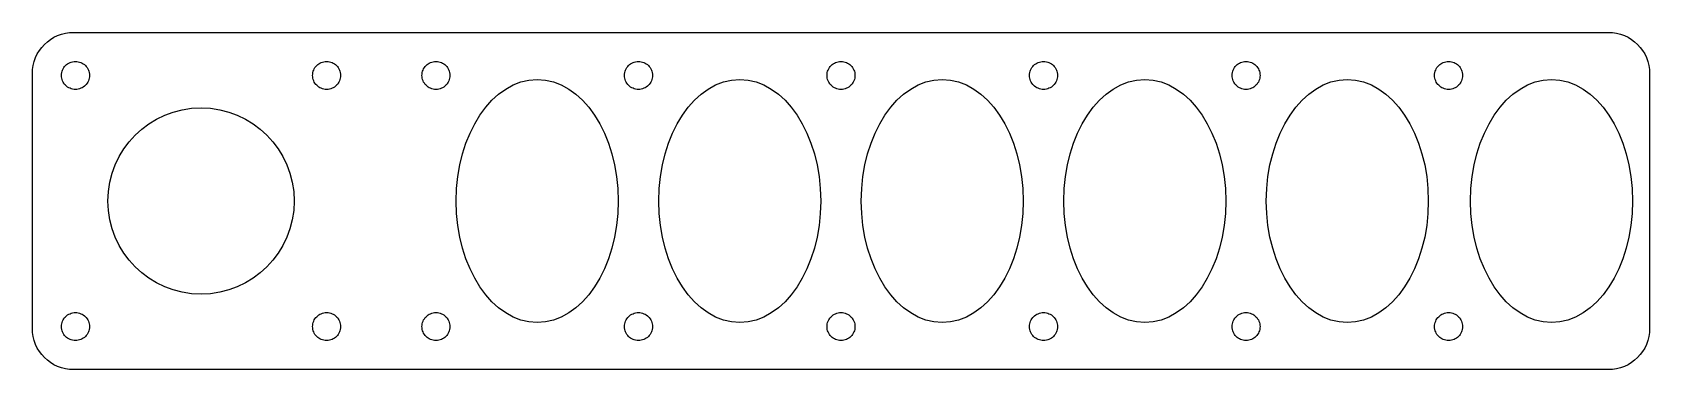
# Model space of a CAD drawing. Extents: x 0 to 200, y 0 to 42.
import ezdxf

# ---------------------------------------------------------------- set-up
doc = ezdxf.new("R2010")
doc.units = 0
doc.layers.add('Layer_1', color=7, linetype='CONTINUOUS')

msp = doc.modelspace()

# ---------------------------------------------------------------- linework, layer by layer
at = {"layer": 'Layer_1', "color": 7}
for points in [[(5.284757, 41.821277), (17.124163, 41.821277), (28.963569, 41.821277), (40.802975, 41.821277), (52.642381, 41.821277), (64.481786, 41.821277), (76.321192, 41.821277), (88.160598, 41.821277), (100.000003, 41.821277), (111.839409, 41.821277), (123.678817, 41.821277), (135.518223, 41.821277), (147.357629, 41.821277), (159.197034, 41.821277), (171.03644, 41.821277), (182.875846, 41.821277), (194.715251, 41.821277), (195.238757, 41.795002), (195.74681, 41.717891), (196.236881, 41.592463), (196.706445, 41.421241), (197.152971, 41.206761), (197.573931, 40.951547), (197.966798, 40.658126), (198.329045, 40.32903), (198.658141, 39.966781), (198.951562, 39.573913), (199.206776, 39.152954), (199.421259, 38.706427), (199.592478, 38.236863), (199.717908, 37.746793), (199.795017, 37.238739), (199.821292, 36.715234), (199.821292, 34.750829), (199.821292, 32.786424), (199.821292, 30.822016), (199.821292, 28.857611), (199.821292, 26.893206), (199.821292, 24.928801), (199.821292, 22.964393), (199.821292, 20.999988), (199.821292, 19.035586), (199.821292, 17.071181), (199.821292, 15.106779), (199.821292, 13.142374), (199.821292, 11.177966), (199.821292, 9.213559), (199.821292, 7.249151), (199.821292, 5.284743), (199.795017, 4.761249), (199.717906, 4.253193), (199.592478, 3.763114), (199.421259, 3.293552), (199.206779, 2.84702), (198.951562, 2.426058), (198.658144, 2.033204), (198.329045, 1.670944), (197.966804, 1.341845), (197.573937, 1.048446), (197.152974, 0.793233), (196.706445, 0.578744), (196.236881, 0.40752), (195.74681, 0.2821), (195.238757, 0.204997), (194.715251, 0.17875), (182.875846, 0.17875), (171.03644, 0.17875), (159.197034, 0.17875), (147.357629, 0.17875), (135.518223, 0.17875), (123.678817, 0.17875), (111.839409, 0.17875), (100.000003, 0.17875), (88.160598, 0.17875), (76.321192, 0.17875), (64.481786, 0.17875), (52.642381, 0.17875), (40.802975, 0.17875), (28.963569, 0.17875), (17.124163, 0.17875), (5.284757, 0.17875), (4.761251, 0.204997), (4.253199, 0.2821), (3.763127, 0.40752), (3.293564, 0.578744), (2.847038, 0.793233), (2.426077, 1.048446), (2.033209, 1.341873), (1.670962, 1.670944), (1.341859, 2.033176), (1.04844, 2.426058), (0.793229, 2.84702), (0.57875, 3.293552), (0.407531, 3.763114), (0.282101, 4.253193), (0.20499, 4.761249), (0.178724, 5.284743), (0.178724, 7.249151), (0.178724, 9.213559), (0.178724, 11.177966), (0.178724, 13.142374), (0.178724, 15.106776), (0.178724, 17.071181), (0.178724, 19.035586), (0.178724, 20.999988), (0.178724, 22.964393), (0.178724, 24.928798), (0.178724, 26.893206), (0.178724, 28.857611), (0.178724, 30.822016), (0.178724, 32.786421), (0.178724, 34.750829), (0.178724, 36.715234), (0.20499, 37.238739), (0.282101, 37.746793), (0.407531, 38.236863), (0.57875, 38.706427), (0.793231, 39.152954), (1.048445, 39.573913), (1.341865, 39.966784), (1.670962, 40.32903), (2.033209, 40.658126), (2.426077, 40.951547), (2.847038, 41.206761), (3.293564, 41.421241), (3.763127, 41.59246), (4.253199, 41.717891), (4.761252, 41.795002), (5.284757, 41.821277)], [(7.226073, 36.5), (7.217161, 36.323521), (7.191004, 36.152135), (7.148471, 35.986717), (7.090429, 35.828133), (7.017745, 35.677249), (6.931286, 35.534935), (6.831921, 35.402056), (6.720517, 35.279482), (6.597942, 35.168077), (6.465063, 35.068713), (6.322748, 34.982254), (6.171865, 34.90957), (6.01328, 34.851528), (5.847863, 34.808995), (5.67648, 34.782833), (5.499999, 34.773914), (5.323518, 34.782833), (5.152135, 34.808995), (4.986717, 34.851528), (4.828133, 34.90957), (4.67725, 34.982254), (4.534935, 35.068713), (4.402056, 35.168077), (4.279481, 35.279482), (4.168077, 35.402056), (4.068712, 35.534935), (3.982253, 35.677249), (3.909569, 35.828133), (3.851526, 35.986717), (3.808993, 36.152135), (3.782837, 36.323521), (3.773924, 36.5), (3.782837, 36.676479), (3.808993, 36.847864), (3.851526, 37.01328), (3.909569, 37.171864), (3.982254, 37.322748), (4.068713, 37.465061), (4.168077, 37.597943), (4.279481, 37.720518), (4.402056, 37.831922), (4.534935, 37.931284), (4.67725, 38.017743), (4.828133, 38.090426), (4.986718, 38.148468), (5.152135, 38.191002), (5.323518, 38.217164), (5.499999, 38.226082), (5.676479, 38.217164), (5.847862, 38.191002), (6.01328, 38.148468), (6.171864, 38.090426), (6.322747, 38.017743), (6.465062, 37.931284), (6.597941, 37.831919), (6.720516, 37.720518), (6.83192, 37.597943), (6.931285, 37.465064), (7.017744, 37.322748), (7.090428, 37.171864), (7.14847, 37.01328), (7.191004, 36.847864), (7.21716, 36.676479), (7.226073, 36.5)], [(38.226071, 36.5), (38.217153, 36.323521), (38.190991, 36.152135), (38.148458, 35.986717), (38.090416, 35.828133), (38.017732, 35.677251), (37.931273, 35.534935), (37.831909, 35.402056), (37.720504, 35.279482), (37.597929, 35.168077), (37.465051, 35.068713), (37.322737, 34.982254), (37.171853, 34.90957), (37.013267, 34.851528), (36.847851, 34.808995), (36.676465, 34.782833), (36.499986, 34.773914), (36.323507, 34.782833), (36.152122, 34.808995), (35.986706, 34.851528), (35.828122, 34.90957), (35.677238, 34.982254), (35.534925, 35.068713), (35.402043, 35.168077), (35.279468, 35.279482), (35.168064, 35.402056), (35.068699, 35.534935), (34.98224, 35.677251), (34.909557, 35.828133), (34.851515, 35.986717), (34.808981, 36.152135), (34.782819, 36.323518), (34.773901, 36.5), (34.782819, 36.676479), (34.808981, 36.847861), (34.851515, 37.01328), (34.909557, 37.171864), (34.98224, 37.322745), (35.068699, 37.465061), (35.168064, 37.59794), (35.279468, 37.720515), (35.402043, 37.831919), (35.534922, 37.931284), (35.677235, 38.017743), (35.82812, 38.090426), (35.986703, 38.148468), (36.152122, 38.191002), (36.323504, 38.217164), (36.499983, 38.226082), (36.676463, 38.217164), (36.847848, 38.191002), (37.013267, 38.148471), (37.17185, 38.090429), (37.322732, 38.017746), (37.465048, 37.931287), (37.597927, 37.831922), (37.720501, 37.720518), (37.831906, 37.597943), (37.931271, 37.465061), (38.017729, 37.322748), (38.090413, 37.171864), (38.148455, 37.01328), (38.190988, 36.847864), (38.21715, 36.676479), (38.226071, 36.5)], [(51.726076, 36.5), (51.717157, 36.323521), (51.690995, 36.152135), (51.648462, 35.986717), (51.59042, 35.828133), (51.517736, 35.677251), (51.431277, 35.534935), (51.331913, 35.402056), (51.220508, 35.279482), (51.097934, 35.168077), (50.965055, 35.068713), (50.822741, 34.982254), (50.671857, 34.90957), (50.513271, 34.851528), (50.347855, 34.808995), (50.17647, 34.782833), (49.99999, 34.773914), (49.823511, 34.782833), (49.652126, 34.808995), (49.486707, 34.851528), (49.328124, 34.90957), (49.177242, 34.982254), (49.034926, 35.068713), (48.902047, 35.168077), (48.779472, 35.279482), (48.668068, 35.402056), (48.568703, 35.534935), (48.482244, 35.677249), (48.409561, 35.828133), (48.351519, 35.986719), (48.308985, 36.152135), (48.282823, 36.323521), (48.273905, 36.5), (48.282823, 36.676479), (48.308985, 36.847864), (48.351519, 37.01328), (48.409561, 37.171864), (48.482244, 37.322748), (48.568703, 37.465061), (48.668068, 37.597943), (48.779472, 37.720518), (48.902047, 37.831922), (49.034926, 37.931287), (49.177242, 38.017746), (49.328124, 38.090429), (49.486707, 38.148471), (49.652126, 38.191005), (49.823508, 38.217167), (49.99999, 38.226085), (50.17647, 38.217167), (50.347855, 38.191005), (50.513274, 38.148471), (50.671857, 38.090429), (50.822739, 38.017746), (50.965055, 37.931287), (51.097934, 37.831922), (51.220508, 37.720521), (51.331913, 37.597946), (51.431277, 37.465067), (51.517736, 37.322751), (51.59042, 37.171866), (51.648462, 37.013283), (51.690995, 36.847867), (51.717157, 36.676482), (51.726076, 36.5)], [(76.726068, 36.5), (76.71715, 36.323521), (76.690988, 36.152135), (76.648454, 35.986717), (76.590412, 35.828133), (76.517729, 35.677251), (76.43127, 35.534935), (76.331905, 35.402056), (76.220501, 35.279482), (76.097926, 35.168077), (75.965047, 35.068713), (75.822731, 34.982254), (75.671847, 34.90957), (75.513263, 34.851528), (75.347847, 34.808995), (75.176462, 34.782833), (74.999983, 34.773914), (74.823503, 34.782833), (74.652118, 34.808995), (74.486699, 34.851526), (74.328116, 34.909567), (74.177231, 34.982251), (74.034918, 35.06871), (73.902039, 35.168077), (73.779465, 35.279482), (73.66806, 35.402056), (73.568695, 35.534935), (73.482237, 35.677249), (73.409553, 35.828133), (73.351511, 35.986719), (73.308978, 36.152135), (73.282816, 36.323521), (73.273897, 36.5), (73.282816, 36.676479), (73.308978, 36.847864), (73.351511, 37.01328), (73.409553, 37.171864), (73.482237, 37.322748), (73.568695, 37.465061), (73.66806, 37.597943), (73.779465, 37.720518), (73.902039, 37.831922), (74.034918, 37.931287), (74.177234, 38.017746), (74.328116, 38.090429), (74.486699, 38.148471), (74.652118, 38.191005), (74.823501, 38.217167), (74.999983, 38.226085), (75.176462, 38.217167), (75.347844, 38.191005), (75.513263, 38.148471), (75.671847, 38.090429), (75.822728, 38.017746), (75.965044, 37.931287), (76.097923, 37.831922), (76.220498, 37.720518), (76.331902, 37.597943), (76.431267, 37.465064), (76.517726, 37.322751), (76.590409, 37.171866), (76.648451, 37.013283), (76.690985, 36.847864), (76.717147, 36.676482), (76.726068, 36.5)], [(101.726069, 36.5), (101.71715, 36.323521), (101.690988, 36.152135), (101.648455, 35.986717), (101.590413, 35.828133), (101.517729, 35.677251), (101.431271, 35.534935), (101.331906, 35.402056), (101.220501, 35.279482), (101.097927, 35.168077), (100.965048, 35.068713), (100.822735, 34.982254), (100.67185, 34.90957), (100.513264, 34.851528), (100.347848, 34.808995), (100.176463, 34.782833), (99.999983, 34.773914), (99.823504, 34.782833), (99.652119, 34.808995), (99.4867, 34.851528), (99.328117, 34.90957), (99.177235, 34.982254), (99.034919, 35.068713), (98.90204, 35.168077), (98.779465, 35.279482), (98.668061, 35.402056), (98.568696, 35.534935), (98.482237, 35.677249), (98.409554, 35.828133), (98.351512, 35.986719), (98.308978, 36.152135), (98.282816, 36.323521), (98.273898, 36.5), (98.282816, 36.676479), (98.308978, 36.847864), (98.351512, 37.01328), (98.409554, 37.171864), (98.482237, 37.322748), (98.568696, 37.465061), (98.668061, 37.597943), (98.779465, 37.720518), (98.90204, 37.831922), (99.034919, 37.931287), (99.177235, 38.017746), (99.328117, 38.090429), (99.4867, 38.148471), (99.652119, 38.191005), (99.823501, 38.217167), (99.999983, 38.226085), (100.176463, 38.217167), (100.347848, 38.191005), (100.513267, 38.148471), (100.67185, 38.090429), (100.822732, 38.017746), (100.965048, 37.931287), (101.097927, 37.831922), (101.220501, 37.720521), (101.331906, 37.597946), (101.431271, 37.465067), (101.517729, 37.322751), (101.590413, 37.171866), (101.648455, 37.013283), (101.690988, 36.847867), (101.71715, 36.676482), (101.726069, 36.5)], [(126.726067, 36.5), (126.717148, 36.323521), (126.690986, 36.152135), (126.648453, 35.986717), (126.590411, 35.828133), (126.517727, 35.677251), (126.431269, 35.534935), (126.331904, 35.402056), (126.220499, 35.279482), (126.097925, 35.168077), (125.965046, 35.068713), (125.822733, 34.982254), (125.671848, 34.90957), (125.513262, 34.851528), (125.347846, 34.808995), (125.176461, 34.782833), (124.999981, 34.773914), (124.823502, 34.782833), (124.652117, 34.808995), (124.486698, 34.851528), (124.328115, 34.90957), (124.177233, 34.982254), (124.034917, 35.068713), (123.902038, 35.168077), (123.779463, 35.279482), (123.668059, 35.402056), (123.568694, 35.534935), (123.482235, 35.677249), (123.409552, 35.828133), (123.35151, 35.986719), (123.308976, 36.152135), (123.282814, 36.323521), (123.273896, 36.5), (123.282814, 36.676479), (123.308976, 36.847864), (123.35151, 37.01328), (123.409552, 37.171864), (123.482235, 37.322748), (123.568694, 37.465061), (123.668059, 37.597943), (123.779463, 37.720518), (123.902038, 37.831922), (124.034917, 37.931287), (124.177233, 38.017746), (124.328115, 38.090429), (124.486698, 38.148471), (124.652117, 38.191005), (124.823499, 38.217167), (124.999981, 38.226085), (125.176461, 38.217167), (125.347846, 38.191005), (125.513265, 38.148471), (125.671848, 38.090429), (125.82273, 38.017746), (125.965046, 37.931287), (126.097925, 37.831922), (126.220499, 37.720521), (126.331904, 37.597946), (126.431269, 37.465067), (126.517727, 37.322751), (126.590411, 37.171866), (126.648453, 37.013283), (126.690986, 36.847867), (126.717148, 36.676482), (126.726067, 36.5)], [(151.726065, 36.5), (151.717146, 36.323521), (151.690984, 36.152135), (151.648451, 35.986717), (151.590409, 35.828133), (151.517725, 35.677251), (151.431267, 35.534935), (151.331902, 35.402056), (151.220497, 35.279482), (151.097923, 35.168077), (150.965044, 35.068713), (150.822731, 34.982254), (150.671846, 34.90957), (150.51326, 34.851528), (150.347844, 34.808995), (150.176459, 34.782833), (149.999979, 34.773914), (149.8235, 34.782833), (149.652115, 34.808995), (149.486699, 34.851528), (149.328116, 34.90957), (149.177231, 34.982254), (149.034918, 35.068713), (148.902036, 35.168077), (148.779461, 35.279482), (148.668057, 35.402056), (148.568692, 35.534935), (148.482233, 35.677251), (148.40955, 35.828133), (148.351508, 35.986717), (148.308974, 36.152135), (148.282812, 36.323518), (148.273894, 36.5), (148.282812, 36.676479), (148.308974, 36.847861), (148.351508, 37.01328), (148.40955, 37.171864), (148.482233, 37.322745), (148.568692, 37.465061), (148.668057, 37.59794), (148.779461, 37.720515), (148.902036, 37.831919), (149.034915, 37.931284), (149.177228, 38.017743), (149.328113, 38.090426), (149.486696, 38.148468), (149.652115, 38.191002), (149.823497, 38.217164), (149.999977, 38.226082), (150.176456, 38.217164), (150.347841, 38.191002), (150.51326, 38.148471), (150.671843, 38.090429), (150.822725, 38.017746), (150.965041, 37.931287), (151.09792, 37.831922), (151.220495, 37.720518), (151.331899, 37.597943), (151.431264, 37.465061), (151.517723, 37.322748), (151.590406, 37.171864), (151.648448, 37.01328), (151.690982, 36.847864), (151.717144, 36.676479), (151.726065, 36.5)], [(176.726054, 36.5), (176.717136, 36.323521), (176.690974, 36.152135), (176.64844, 35.986717), (176.590398, 35.828133), (176.517715, 35.677251), (176.431256, 35.534935), (176.331891, 35.402056), (176.220487, 35.279482), (176.097912, 35.168077), (175.965033, 35.068713), (175.82272, 34.982254), (175.671836, 34.90957), (175.513249, 34.851528), (175.347833, 34.808995), (175.176448, 34.782833), (174.999969, 34.773914), (174.82349, 34.782833), (174.652105, 34.808995), (174.486689, 34.851528), (174.328105, 34.90957), (174.177221, 34.982254), (174.034907, 35.068713), (173.902026, 35.168077), (173.779451, 35.279482), (173.668047, 35.402056), (173.568682, 35.534935), (173.482223, 35.677251), (173.409539, 35.828133), (173.351498, 35.986717), (173.308964, 36.152135), (173.282802, 36.323518), (173.273884, 36.5), (173.282802, 36.676479), (173.308964, 36.847861), (173.351498, 37.01328), (173.409539, 37.171864), (173.482223, 37.322745), (173.568682, 37.465061), (173.668047, 37.59794), (173.779451, 37.720515), (173.902026, 37.831919), (174.034904, 37.931284), (174.177218, 38.017743), (174.328102, 38.090426), (174.486686, 38.148468), (174.652105, 38.191002), (174.823487, 38.217164), (174.999966, 38.226082), (175.176445, 38.217164), (175.34783, 38.191002), (175.513249, 38.148471), (175.671833, 38.090429), (175.822714, 38.017746), (175.965031, 37.931287), (176.097909, 37.831922), (176.220484, 37.720518), (176.331888, 37.597943), (176.431253, 37.465061), (176.517712, 37.322748), (176.590396, 37.171864), (176.648437, 37.01328), (176.690971, 36.847864), (176.717133, 36.676479), (176.726054, 36.5)], [(72.500002, 20.999997), (72.448372, 19.466334), (72.296838, 17.976974), (72.050422, 16.539452), (71.714154, 15.161316), (71.293059, 13.850111), (70.792162, 12.613357), (70.216491, 11.458617), (69.571071, 10.393397), (68.860932, 9.425262), (68.091098, 8.561775), (67.266597, 7.810415), (66.392456, 7.178773), (65.473693, 6.674357), (64.515348, 6.304731), (63.522442, 6.077429), (62.500002, 5.999987), (61.477559, 6.077429), (60.484653, 6.304731), (59.526305, 6.674357), (58.607548, 7.178773), (57.73341, 7.810415), (56.908906, 8.561775), (56.139072, 9.425262), (55.42893, 10.393397), (54.783513, 11.458617), (54.207842, 12.613357), (53.706943, 13.850111), (53.285847, 15.161316), (52.949577, 16.539452), (52.703163, 17.976974), (52.551626, 19.466334), (52.499999, 20.999997), (52.551629, 22.53366), (52.703166, 24.02302), (52.949579, 25.460539), (53.28585, 26.838675), (53.706945, 28.149888), (54.207845, 29.386639), (54.783516, 30.541391), (55.428933, 31.606599), (56.139072, 32.574729), (56.908906, 33.438236), (57.733407, 34.189579), (58.607551, 34.821223), (59.526308, 35.325628), (60.484653, 35.695252), (61.477559, 35.922553), (62.500002, 35.999998), (63.522445, 35.922553), (64.515351, 35.695252), (65.473696, 35.325628), (66.392453, 34.821223), (67.266597, 34.189579), (68.091098, 33.438233), (68.86093, 32.574726), (69.571068, 31.606599), (70.216488, 30.541391), (70.792159, 29.386639), (71.293056, 28.149888), (71.714151, 26.838675), (72.050422, 25.460539), (72.296836, 24.02302), (72.448372, 22.53366), (72.500002, 20.999997)], [(97.5, 20.999997), (97.44837, 19.466334), (97.296836, 17.976974), (97.05042, 16.539452), (96.714152, 15.161316), (96.293057, 13.850111), (95.79216, 12.613357), (95.216489, 11.458617), (94.571069, 10.393397), (93.86093, 9.425262), (93.091096, 8.561775), (92.266595, 7.810415), (91.392454, 7.178773), (90.473691, 6.674357), (89.515346, 6.304731), (88.52244, 6.077429), (87.5, 5.999987), (86.477557, 6.077429), (85.484651, 6.304731), (84.526303, 6.674357), (83.607546, 7.178773), (82.733408, 7.810415), (81.908907, 8.561775), (81.139072, 9.425262), (80.428931, 10.393397), (79.783514, 11.458617), (79.207843, 12.613357), (78.706943, 13.850111), (78.285848, 15.161316), (77.949577, 16.539452), (77.703164, 17.976974), (77.551627, 19.466334), (77.5, 20.999997), (77.55163, 22.53366), (77.703166, 24.02302), (77.94958, 25.460539), (78.285851, 26.838675), (78.706946, 28.149888), (79.207845, 29.386639), (79.783517, 30.541391), (80.428933, 31.606599), (81.139072, 32.574726), (81.908904, 33.438233), (82.733408, 34.189579), (83.607549, 34.821223), (84.526306, 35.325628), (85.484651, 35.695252), (86.477557, 35.922553), (87.5, 35.999998), (88.522443, 35.922553), (89.515349, 35.695252), (90.473694, 35.325628), (91.392451, 34.821223), (92.266592, 34.189579), (93.091093, 33.438233), (93.860928, 32.574726), (94.571066, 31.606599), (95.216483, 30.541391), (95.792155, 29.386639), (96.293054, 28.149888), (96.714149, 26.838675), (97.05042, 25.460539), (97.296834, 24.02302), (97.44837, 22.53366), (97.5, 20.999997)], [(122.499998, 20.999997), (122.448368, 19.466334), (122.296834, 17.976974), (122.050418, 16.539452), (121.71415, 15.161316), (121.293055, 13.850111), (120.792158, 12.613357), (120.216487, 11.458617), (119.571067, 10.393397), (118.860928, 9.425262), (118.091094, 8.561775), (117.266593, 7.810415), (116.392452, 7.178773), (115.473689, 6.674357), (114.515344, 6.304731), (113.522438, 6.077429), (112.499998, 5.999987), (111.477555, 6.077429), (110.484649, 6.304731), (109.526301, 6.674357), (108.607544, 7.178773), (107.733406, 7.810415), (106.908905, 8.561775), (106.13907, 9.425262), (105.428929, 10.393397), (104.783512, 11.458617), (104.207841, 12.613357), (103.706941, 13.850111), (103.285846, 15.161316), (102.949575, 16.539452), (102.703162, 17.976974), (102.551625, 19.466334), (102.499998, 20.999997), (102.551628, 22.53366), (102.703164, 24.02302), (102.949578, 25.460539), (103.285849, 26.838675), (103.706944, 28.149888), (104.207843, 29.386639), (104.783515, 30.541391), (105.428931, 31.606599), (106.13907, 32.574726), (106.908902, 33.438233), (107.733406, 34.189579), (108.607547, 34.821223), (109.526304, 35.325628), (110.484649, 35.695252), (111.477555, 35.922553), (112.499998, 35.999998), (113.522441, 35.922553), (114.515347, 35.695252), (115.473692, 35.325628), (116.392449, 34.821223), (117.26659, 34.189579), (118.091091, 33.438233), (118.860926, 32.574726), (119.571064, 31.606599), (120.216481, 30.541391), (120.792153, 29.386639), (121.293052, 28.149888), (121.714147, 26.838675), (122.050418, 25.460539), (122.296832, 24.02302), (122.448368, 22.53366), (122.499998, 20.999997)], [(147.499996, 20.999997), (147.448366, 19.466334), (147.296832, 17.976974), (147.050416, 16.539452), (146.714148, 15.161316), (146.293053, 13.850111), (145.792156, 12.613357), (145.216485, 11.458617), (144.571065, 10.393397), (143.860926, 9.425262), (143.091092, 8.561775), (142.266591, 7.810415), (141.39245, 7.178773), (140.473687, 6.674357), (139.515342, 6.304731), (138.522436, 6.077429), (137.499996, 5.999987), (136.477553, 6.077429), (135.484647, 6.304731), (134.526299, 6.674357), (133.607542, 7.178773), (132.733404, 7.810415), (131.908903, 8.561775), (131.139068, 9.425262), (130.428927, 10.393397), (129.78351, 11.458617), (129.207839, 12.613357), (128.706939, 13.850111), (128.285844, 15.161316), (127.949573, 16.539452), (127.703159, 17.976974), (127.551623, 19.466334), (127.499996, 20.999997), (127.551626, 22.53366), (127.703162, 24.02302), (127.949576, 25.460539), (128.285847, 26.838675), (128.706942, 28.149888), (129.207841, 29.386639), (129.783513, 30.541391), (130.428929, 31.606599), (131.139068, 32.574726), (131.9089, 33.438233), (132.733404, 34.189579), (133.607545, 34.821223), (134.526302, 35.325628), (135.484647, 35.695252), (136.477553, 35.922553), (137.499996, 35.999998), (138.522439, 35.922553), (139.515345, 35.695252), (140.47369, 35.325628), (141.392447, 34.821223), (142.266588, 34.189579), (143.091089, 33.438233), (143.860924, 32.574726), (144.571062, 31.606599), (145.216479, 30.541391), (145.79215, 29.386639), (146.29305, 28.149888), (146.714145, 26.838675), (147.050416, 25.460539), (147.29683, 24.02302), (147.448366, 22.53366), (147.499996, 20.999997)], [(172.499968, 20.999997), (172.448339, 19.466334), (172.296805, 17.976974), (172.050388, 16.539452), (171.71412, 15.161316), (171.293025, 13.850111), (170.792129, 12.613357), (170.216457, 11.458617), (169.571038, 10.393397), (168.860899, 9.425262), (168.091064, 8.561775), (167.266564, 7.810415), (166.392423, 7.178773), (165.473659, 6.674357), (164.515315, 6.304731), (163.522409, 6.077429), (162.499969, 5.999987), (161.477525, 6.077429), (160.48462, 6.304731), (159.526272, 6.674357), (158.607514, 7.178773), (157.733376, 7.810415), (156.908875, 8.561775), (156.139041, 9.425262), (155.428899, 10.393397), (154.783482, 11.458617), (154.207811, 12.613357), (153.706912, 13.850111), (153.285817, 15.161316), (152.949546, 16.539452), (152.703132, 17.976974), (152.551596, 19.466334), (152.499969, 20.999997), (152.551598, 22.53366), (152.703135, 24.02302), (152.949549, 25.460539), (153.285819, 26.838675), (153.706915, 28.149888), (154.207814, 29.386639), (154.783485, 30.541391), (155.428902, 31.606599), (156.139041, 32.574726), (156.908873, 33.438233), (157.733376, 34.189579), (158.607517, 34.821223), (159.526275, 35.325628), (160.48462, 35.695252), (161.477525, 35.922553), (162.499969, 35.999998), (163.522412, 35.922553), (164.515317, 35.695252), (165.473662, 35.325628), (166.39242, 34.821223), (167.266561, 34.189579), (168.091062, 33.438233), (168.860896, 32.574726), (169.571035, 31.606599), (170.216452, 30.541391), (170.792123, 29.386639), (171.293022, 28.149888), (171.714118, 26.838675), (172.050388, 25.460539), (172.296802, 24.02302), (172.448339, 22.53366), (172.499968, 20.999997)], [(197.710713, 20.999997), (197.659083, 19.466334), (197.50755, 17.976974), (197.261133, 16.539452), (196.924865, 15.161316), (196.50377, 13.850111), (196.002873, 12.613357), (195.427202, 11.458617), (194.781782, 10.393397), (194.071644, 9.425262), (193.301809, 8.561775), (192.477308, 7.810415), (191.603167, 7.178773), (190.684404, 6.674357), (189.726059, 6.304731), (188.733153, 6.077429), (187.710713, 5.999987), (186.68827, 6.077429), (185.695364, 6.304731), (184.737017, 6.674357), (183.818259, 7.178773), (182.944121, 7.810415), (182.11962, 8.561775), (181.349785, 9.425262), (180.639644, 10.393397), (179.994227, 11.458617), (179.418556, 12.613357), (178.917656, 13.850111), (178.496561, 15.161316), (178.160291, 16.539452), (177.913877, 17.976974), (177.76234, 19.466334), (177.710713, 20.999997), (177.762343, 22.53366), (177.913879, 24.02302), (178.160293, 25.460539), (178.496564, 26.838675), (178.917659, 28.149888), (179.418559, 29.386639), (179.99423, 30.541391), (180.639647, 31.606599), (181.349785, 32.574726), (182.119617, 33.438233), (182.944121, 34.189579), (183.818262, 34.821223), (184.737019, 35.325628), (185.695364, 35.695252), (186.68827, 35.922553), (187.710713, 35.999998), (188.733156, 35.922553), (189.726062, 35.695252), (190.684407, 35.325628), (191.603164, 34.821223), (192.477305, 34.189579), (193.301806, 33.438233), (194.071641, 32.574726), (194.78178, 31.606599), (195.427196, 30.541391), (196.002868, 29.386639), (196.503767, 28.149888), (196.924862, 26.838675), (197.261133, 25.460539), (197.507547, 24.02302), (197.659083, 22.53366), (197.710713, 20.999997)], [(32.5, 20.999997), (32.440626, 19.824189), (32.266362, 18.682346), (31.982983, 17.580248), (31.596274, 16.523676), (31.112014, 15.518412), (30.535982, 14.57023), (29.873959, 13.684927), (29.131728, 12.86826), (28.315073, 12.126044), (27.429765, 11.464007), (26.481585, 10.887992), (25.476319, 10.403726), (24.419744, 10.017026), (23.317647, 9.733646), (22.175806, 9.559374), (20.999999, 9.499994), (19.824191, 9.559374), (18.682348, 9.733618), (17.580251, 10.016997), (16.52368, 10.403726), (15.51842, 10.887992), (14.570243, 11.464035), (13.684932, 12.126044), (12.86827, 12.86826), (12.126033, 13.684927), (11.464013, 14.57023), (10.887985, 15.518412), (10.403726, 16.523676), (10.017016, 17.580248), (9.733638, 18.682346), (9.559372, 19.824189), (9.499999, 20.999997), (9.559373, 22.175805), (9.733639, 23.317648), (10.017017, 24.419746), (10.403727, 25.476315), (10.887988, 26.481579), (11.46402, 27.429756), (12.126041, 28.315064), (12.868272, 29.131725), (13.684932, 29.873955), (14.57024, 30.535978), (15.518417, 31.112011), (16.523681, 31.59627), (17.580252, 31.982979), (18.682349, 32.266356), (19.824191, 32.440623), (20.999999, 32.499996), (22.175808, 32.440623), (23.31765, 32.266356), (24.419748, 31.982979), (25.476318, 31.59627), (26.481582, 31.112011), (27.429759, 30.535978), (28.315068, 29.873955), (29.131728, 29.131725), (29.873959, 28.315064), (30.535982, 27.429756), (31.112011, 26.481579), (31.596274, 25.476315), (31.982983, 24.419746), (32.266362, 23.317648), (32.440626, 22.175805), (32.5, 20.999997)], [(7.226073, 5.500002), (7.217161, 5.323529), (7.191004, 5.152135), (7.148471, 4.986725), (7.090429, 4.828144), (7.017744, 4.677268), (6.931286, 4.534944), (6.831921, 4.402045), (6.720517, 4.279476), (6.597942, 4.168083), (6.465063, 4.068712), (6.322748, 3.98224), (6.171864, 3.909567), (6.01328, 3.851514), (5.847863, 3.808983), (5.67648, 3.782737), (5.499999, 3.773706), (5.323519, 3.782737), (5.152136, 3.808983), (4.986718, 3.851514), (4.828134, 3.909567), (4.677251, 3.98224), (4.534936, 4.068712), (4.402057, 4.168083), (4.279482, 4.279476), (4.168078, 4.402045), (4.068713, 4.534944), (3.982255, 4.677268), (3.90957, 4.828144), (3.851528, 4.986725), (3.808994, 5.152135), (3.782838, 5.323529), (3.773926, 5.500002), (3.782838, 5.676476), (3.808994, 5.84787), (3.851528, 6.01328), (3.90957, 6.171861), (3.982255, 6.322737), (4.068713, 6.465061), (4.168078, 6.59796), (4.279482, 6.720529), (4.402058, 6.831922), (4.534937, 6.931292), (4.677252, 7.017765), (4.828135, 7.090438), (4.986719, 7.148491), (5.152137, 7.191022), (5.323519, 7.217268), (5.5, 7.226299), (5.676481, 7.217268), (5.847864, 7.191022), (6.013282, 7.148491), (6.171866, 7.090438), (6.322749, 7.017765), (6.465064, 6.931292), (6.597943, 6.831922), (6.720518, 6.720529), (6.831922, 6.59796), (6.931287, 6.465061), (7.017746, 6.322737), (7.09043, 6.171861), (7.148473, 6.01328), (7.191006, 5.84787), (7.217162, 5.676476), (7.226073, 5.500002)], [(38.226071, 5.500002), (38.217153, 5.323529), (38.190991, 5.152135), (38.148458, 4.986725), (38.090416, 4.828144), (38.017732, 4.677268), (37.931273, 4.534944), (37.831909, 4.402045), (37.720504, 4.279476), (37.597929, 4.168083), (37.465051, 4.068712), (37.322735, 3.98224), (37.171853, 3.909567), (37.013269, 3.851514), (36.847851, 3.808983), (36.676468, 3.782737), (36.499986, 3.773706), (36.323507, 3.782737), (36.152125, 3.808983), (35.986706, 3.851514), (35.828122, 3.909567), (35.677238, 3.98224), (35.534925, 4.068712), (35.402046, 4.168083), (35.279471, 4.279476), (35.168067, 4.402045), (35.068702, 4.534944), (34.982243, 4.677268), (34.90956, 4.828144), (34.851518, 4.986725), (34.808984, 5.152135), (34.782822, 5.323529), (34.773904, 5.500002), (34.782822, 5.676476), (34.808984, 5.84787), (34.851515, 6.01328), (34.909557, 6.171861), (34.98224, 6.322737), (35.068699, 6.465061), (35.168064, 6.59796), (35.279468, 6.720529), (35.402043, 6.831922), (35.534925, 6.931292), (35.677238, 7.017765), (35.828122, 7.090438), (35.986706, 7.148491), (36.152125, 7.191022), (36.323507, 7.217268), (36.499986, 7.226299), (36.676465, 7.217268), (36.847851, 7.191022), (37.013269, 7.148491), (37.171853, 7.090438), (37.322737, 7.017765), (37.465051, 6.931292), (37.597929, 6.831922), (37.720504, 6.720529), (37.831909, 6.59796), (37.931273, 6.465061), (38.017732, 6.322737), (38.090416, 6.171861), (38.148458, 6.01328), (38.190991, 5.84787), (38.217153, 5.676476), (38.226071, 5.500002)], [(51.726076, 5.500002), (51.717157, 5.323529), (51.690995, 5.152135), (51.648462, 4.986725), (51.59042, 4.828144), (51.517736, 4.677268), (51.431277, 4.534944), (51.331913, 4.402045), (51.220508, 4.279476), (51.097934, 4.168083), (50.965055, 4.068712), (50.822739, 3.98224), (50.671857, 3.909567), (50.513274, 3.851514), (50.347855, 3.808983), (50.176472, 3.782737), (49.99999, 3.773706), (49.823511, 3.782737), (49.652126, 3.808983), (49.486707, 3.851514), (49.328124, 3.909567), (49.177242, 3.98224), (49.034926, 4.068712), (48.902047, 4.168083), (48.779472, 4.279476), (48.668068, 4.402045), (48.568703, 4.534944), (48.482244, 4.677268), (48.409561, 4.828144), (48.351519, 4.986725), (48.308985, 5.152135), (48.282823, 5.323529), (48.273905, 5.500002), (48.282823, 5.676476), (48.308985, 5.84787), (48.351519, 6.01328), (48.409561, 6.171861), (48.482244, 6.322737), (48.568703, 6.465061), (48.668068, 6.59796), (48.779472, 6.720529), (48.902047, 6.831922), (49.034926, 6.931292), (49.177239, 7.017765), (49.328124, 7.090438), (49.486707, 7.148491), (49.652126, 7.191022), (49.823511, 7.217268), (49.99999, 7.226299), (50.17647, 7.217268), (50.347855, 7.191022), (50.513274, 7.148491), (50.671857, 7.090438), (50.822741, 7.017765), (50.965055, 6.931292), (51.097934, 6.831922), (51.220508, 6.720529), (51.331913, 6.59796), (51.431277, 6.465061), (51.517736, 6.322737), (51.59042, 6.171861), (51.648462, 6.01328), (51.690995, 5.84787), (51.717157, 5.676476), (51.726076, 5.500002)], [(76.726068, 5.500002), (76.71715, 5.323529), (76.690988, 5.152135), (76.648454, 4.986725), (76.590412, 4.828144), (76.517729, 4.677268), (76.43127, 4.534944), (76.331905, 4.402045), (76.220501, 4.279476), (76.097926, 4.168083), (75.965047, 4.068712), (75.822734, 3.98224), (75.671849, 3.909567), (75.513266, 3.851514), (75.347847, 3.808983), (75.176465, 3.782737), (74.999985, 3.773706), (74.823506, 3.782737), (74.652121, 3.808983), (74.486702, 3.851514), (74.328119, 3.909567), (74.177237, 3.98224), (74.034921, 4.068712), (73.902042, 4.168083), (73.779467, 4.279476), (73.668063, 4.402045), (73.568698, 4.534944), (73.48224, 4.677268), (73.409556, 4.828144), (73.351514, 4.986725), (73.30898, 5.152135), (73.282818, 5.323529), (73.2739, 5.500002), (73.282818, 5.676476), (73.30898, 5.84787), (73.351514, 6.01328), (73.409556, 6.171861), (73.48224, 6.322737), (73.568698, 6.465061), (73.668063, 6.59796), (73.779467, 6.720529), (73.902042, 6.831922), (74.034921, 6.931292), (74.177234, 7.017765), (74.328119, 7.090438), (74.486702, 7.148491), (74.652121, 7.191022), (74.823506, 7.217268), (74.999985, 7.226299), (75.176465, 7.217268), (75.347847, 7.191022), (75.513266, 7.148491), (75.671849, 7.090438), (75.822734, 7.017765), (75.96505, 6.931292), (76.097929, 6.831922), (76.220503, 6.720529), (76.331908, 6.59796), (76.431273, 6.465061), (76.517731, 6.322737), (76.590415, 6.171861), (76.648457, 6.01328), (76.69099, 5.84787), (76.717152, 5.676476), (76.726068, 5.500002)], [(101.726077, 5.500002), (101.717159, 5.323529), (101.690997, 5.152135), (101.648463, 4.986725), (101.590421, 4.828144), (101.517738, 4.677268), (101.431279, 4.534944), (101.331914, 4.402045), (101.22051, 4.279476), (101.097935, 4.168083), (100.965056, 4.068712), (100.82274, 3.98224), (100.671859, 3.909567), (100.513275, 3.851514), (100.347856, 3.808983), (100.176474, 3.782737), (99.999992, 3.773706), (99.823513, 3.782737), (99.652128, 3.808983), (99.486709, 3.851514), (99.328125, 3.909567), (99.177244, 3.98224), (99.034927, 4.068712), (98.902049, 4.168083), (98.779474, 4.279476), (98.66807, 4.402045), (98.568705, 4.534944), (98.482246, 4.677268), (98.409562, 4.828144), (98.351521, 4.986725), (98.308987, 5.152135), (98.282825, 5.323529), (98.273907, 5.500002), (98.282825, 5.676476), (98.308987, 5.84787), (98.351521, 6.01328), (98.409562, 6.171861), (98.482246, 6.322737), (98.568705, 6.465061), (98.66807, 6.59796), (98.779474, 6.720529), (98.902049, 6.831922), (99.034927, 6.931292), (99.177241, 7.017765), (99.328125, 7.090438), (99.486709, 7.148491), (99.652128, 7.191022), (99.823513, 7.217268), (99.999992, 7.226299), (100.176471, 7.217268), (100.347856, 7.191022), (100.513275, 7.148491), (100.671859, 7.090438), (100.822743, 7.017765), (100.965056, 6.931292), (101.097935, 6.831922), (101.22051, 6.720529), (101.331914, 6.59796), (101.431279, 6.465061), (101.517738, 6.322737), (101.590421, 6.171861), (101.648463, 6.01328), (101.690997, 5.84787), (101.717159, 5.676476), (101.726077, 5.500002)], [(126.726075, 5.500002), (126.717157, 5.323529), (126.690995, 5.152135), (126.648461, 4.986725), (126.590419, 4.828144), (126.517736, 4.677268), (126.431277, 4.534944), (126.331912, 4.402045), (126.220508, 4.279476), (126.097933, 4.168083), (125.965054, 4.068712), (125.822738, 3.98224), (125.671857, 3.909567), (125.513273, 3.851514), (125.347854, 3.808983), (125.176472, 3.782737), (124.99999, 3.773706), (124.823511, 3.782737), (124.652126, 3.808983), (124.486707, 3.851514), (124.328123, 3.909567), (124.177242, 3.98224), (124.034925, 4.068712), (123.902047, 4.168083), (123.779472, 4.279476), (123.668068, 4.402045), (123.568703, 4.534944), (123.482244, 4.677268), (123.40956, 4.828144), (123.351519, 4.986725), (123.308985, 5.152135), (123.282823, 5.323529), (123.273905, 5.500002), (123.282823, 5.676476), (123.308985, 5.84787), (123.351519, 6.01328), (123.40956, 6.171861), (123.482244, 6.322737), (123.568703, 6.465061), (123.668068, 6.59796), (123.779472, 6.720529), (123.902047, 6.831922), (124.034925, 6.931292), (124.177239, 7.017765), (124.328123, 7.090438), (124.486707, 7.148491), (124.652126, 7.191022), (124.823511, 7.217268), (124.99999, 7.226299), (125.176469, 7.217268), (125.347854, 7.191022), (125.513273, 7.148491), (125.671857, 7.090438), (125.822741, 7.017765), (125.965054, 6.931292), (126.097933, 6.831922), (126.220508, 6.720529), (126.331912, 6.59796), (126.431277, 6.465061), (126.517736, 6.322737), (126.590419, 6.171861), (126.648461, 6.01328), (126.690995, 5.84787), (126.717157, 5.676476), (126.726075, 5.500002)], [(151.726082, 5.500002), (151.717163, 5.323529), (151.691001, 5.152135), (151.648468, 4.986725), (151.590426, 4.828144), (151.517742, 4.677268), (151.431284, 4.534944), (151.331919, 4.402045), (151.220514, 4.279476), (151.09794, 4.168083), (150.965061, 4.068712), (150.822745, 3.98224), (150.671863, 3.909567), (150.51328, 3.851514), (150.347861, 3.808983), (150.176478, 3.782737), (149.999996, 3.773706), (149.823517, 3.782737), (149.652135, 3.808983), (149.486716, 3.851514), (149.328132, 3.909567), (149.177248, 3.98224), (149.034935, 4.068712), (148.902056, 4.168083), (148.779481, 4.279476), (148.668077, 4.402045), (148.568712, 4.534944), (148.482253, 4.677268), (148.40957, 4.828144), (148.351528, 4.986725), (148.308994, 5.152135), (148.282832, 5.323529), (148.273914, 5.500002), (148.282832, 5.676476), (148.308994, 5.84787), (148.351525, 6.01328), (148.409567, 6.171861), (148.48225, 6.322737), (148.568709, 6.465061), (148.668074, 6.59796), (148.779478, 6.720529), (148.902053, 6.831922), (149.034935, 6.931292), (149.177248, 7.017765), (149.328132, 7.090438), (149.486716, 7.148491), (149.652135, 7.191022), (149.823517, 7.217268), (149.999996, 7.226299), (150.176476, 7.217268), (150.347861, 7.191022), (150.51328, 7.148491), (150.671863, 7.090438), (150.822747, 7.017765), (150.965061, 6.931292), (151.09794, 6.831922), (151.220514, 6.720529), (151.331919, 6.59796), (151.431284, 6.465061), (151.517742, 6.322737), (151.590426, 6.171861), (151.648468, 6.01328), (151.691001, 5.84787), (151.717163, 5.676476), (151.726082, 5.500002)], [(176.726071, 5.500002), (176.717153, 5.323529), (176.690991, 5.152135), (176.648457, 4.986725), (176.590415, 4.828144), (176.517732, 4.677268), (176.431273, 4.534944), (176.331908, 4.402045), (176.220504, 4.279476), (176.097929, 4.168083), (175.96505, 4.068712), (175.822737, 3.98224), (175.671853, 3.909567), (175.513269, 3.851514), (175.34785, 3.808983), (175.176468, 3.782737), (174.999989, 3.773706), (174.823509, 3.782737), (174.652124, 3.808983), (174.486705, 3.851514), (174.328122, 3.909567), (174.17724, 3.98224), (174.034924, 4.068712), (173.902045, 4.168083), (173.779471, 4.279476), (173.668066, 4.402045), (173.568701, 4.534944), (173.482243, 4.677268), (173.409559, 4.828144), (173.351517, 4.986725), (173.308984, 5.152135), (173.282822, 5.323529), (173.273903, 5.500002), (173.282822, 5.676476), (173.308984, 5.84787), (173.351517, 6.01328), (173.409559, 6.171861), (173.482243, 6.322737), (173.568701, 6.465061), (173.668066, 6.59796), (173.779471, 6.720529), (173.902045, 6.831922), (174.034924, 6.931292), (174.177238, 7.017765), (174.328122, 7.090438), (174.486705, 7.148491), (174.652124, 7.191022), (174.823509, 7.217268), (174.999989, 7.226299), (175.176468, 7.217268), (175.34785, 7.191022), (175.513269, 7.148491), (175.671853, 7.090438), (175.822737, 7.017765), (175.965053, 6.931292), (176.097932, 6.831922), (176.220507, 6.720529), (176.331911, 6.59796), (176.431276, 6.465061), (176.517735, 6.322737), (176.590418, 6.171861), (176.64846, 6.01328), (176.690994, 5.84787), (176.717156, 5.676476), (176.726071, 5.500002)]]:
    msp.add_lwpolyline(points, close=True, dxfattribs=at)

doc.saveas('drawing.dxf')
